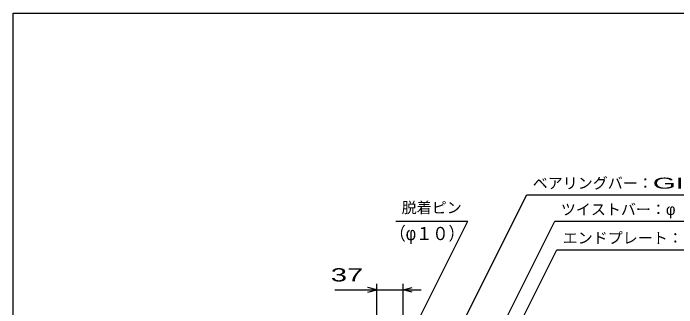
# Model space of a CAD drawing. Units: millimetres, scale not verified. Extents: x -1456 to 1389, y -1026 to 839.
# Drawn here: x -1379 to -495, y 447 to 839 of the extents above; entities that cross this region are included whole.
import ezdxf
from ezdxf.enums import TextEntityAlignment as Align

# ---------------------------------------------------------------- set-up
doc = ezdxf.new("R2010")
doc.units = ezdxf.units.MM
doc.header["$LTSCALE"] = 8
for name, color, linetype, lineweight in [('0_2', 150, 'Continuous', 25), ('16', 3, 'Continuous', 25), ('22', 4, 'Continuous', 25)]:
    doc.layers.add(name, color=color, linetype=linetype, lineweight=lineweight)
doc.styles.add('ベクトル', font='')
doc.styles.get('ベクトル').set_extended_font_data('ベクトル')

msp = doc.modelspace()

# ---------------------------------------------------------------- linework, layer by layer
at = {"layer": '0_2'}
for p, q in [((-1379.2, -921.2), (-1379.2, 838.8)), ((-1379.2, 838.8), (1388.8, 838.8))]:
    msp.add_line(p, q, dxfattribs=at)
at = {"layer": '22'}
for p, q in [((-858, 271.5), (-695.25, 597)), ((-695.25, 597), (-327.25, 597)), ((-869.75, 562), (-773.75, 562)), ((-849.5, 410.5), (-773.75, 562)), ((-778, 321.5), (-657.75, 562)), ((-657.75, 562), (-305.75, 562)), ((-733, 368.5), (-655.25, 524)), ((-655.25, 524), (-319.25, 524)), ((-895, 382.5), (-895, 478.5)), ((-860, 414.5), (-860, 478.5)), ((-951, 470.5), (-895, 470.5)), ((-895, 470.5), (-907, 473.7)), ((-907, 467.3), (-895, 470.5)), ((-895, 470.5), (-860, 470.5)), ((-860, 470.5), (-848, 473.7)), ((-848, 467.3), (-860, 470.5)), ((-860, 470.5), (-836, 470.5))]:
    msp.add_line(p, q, dxfattribs=at)

# ---------------------------------------------------------------- texts
at = {"layer": '16', "color": 2, "style": 'ベクトル', "width": 0.9}
msp.add_text('（φ１０）', height=17.6, dxfattribs=at).set_placement((-877.95, 554.33), align=Align.TOP_LEFT)
at = {"layer": '22', "color": 2, "style": 'ベクトル'}
for s, p in [('ベアリングバー：', (-687.25, 612.6)), ('脱着ピン', (-861.75, 580)), ('ツイストバー：', (-649.75, 577.6)), ('φ', (-509.75, 577.6)), ('エンドプレート：', (-647.25, 539.6))]:
    msp.add_text(s, height=14.66, dxfattribs=at).set_placement(p, align=Align.MIDDLE_LEFT)
for s, height, width, p in [('GI-', 14.66, 2, (-527.25, 612.6)), (' 37 ', 17.6, 1.65, (-967, 490.5))]:
    msp.add_text(s, height=height, dxfattribs=dict(at, width=width)).set_placement(p, align=Align.MIDDLE_LEFT)

doc.saveas('drawing.dxf')
